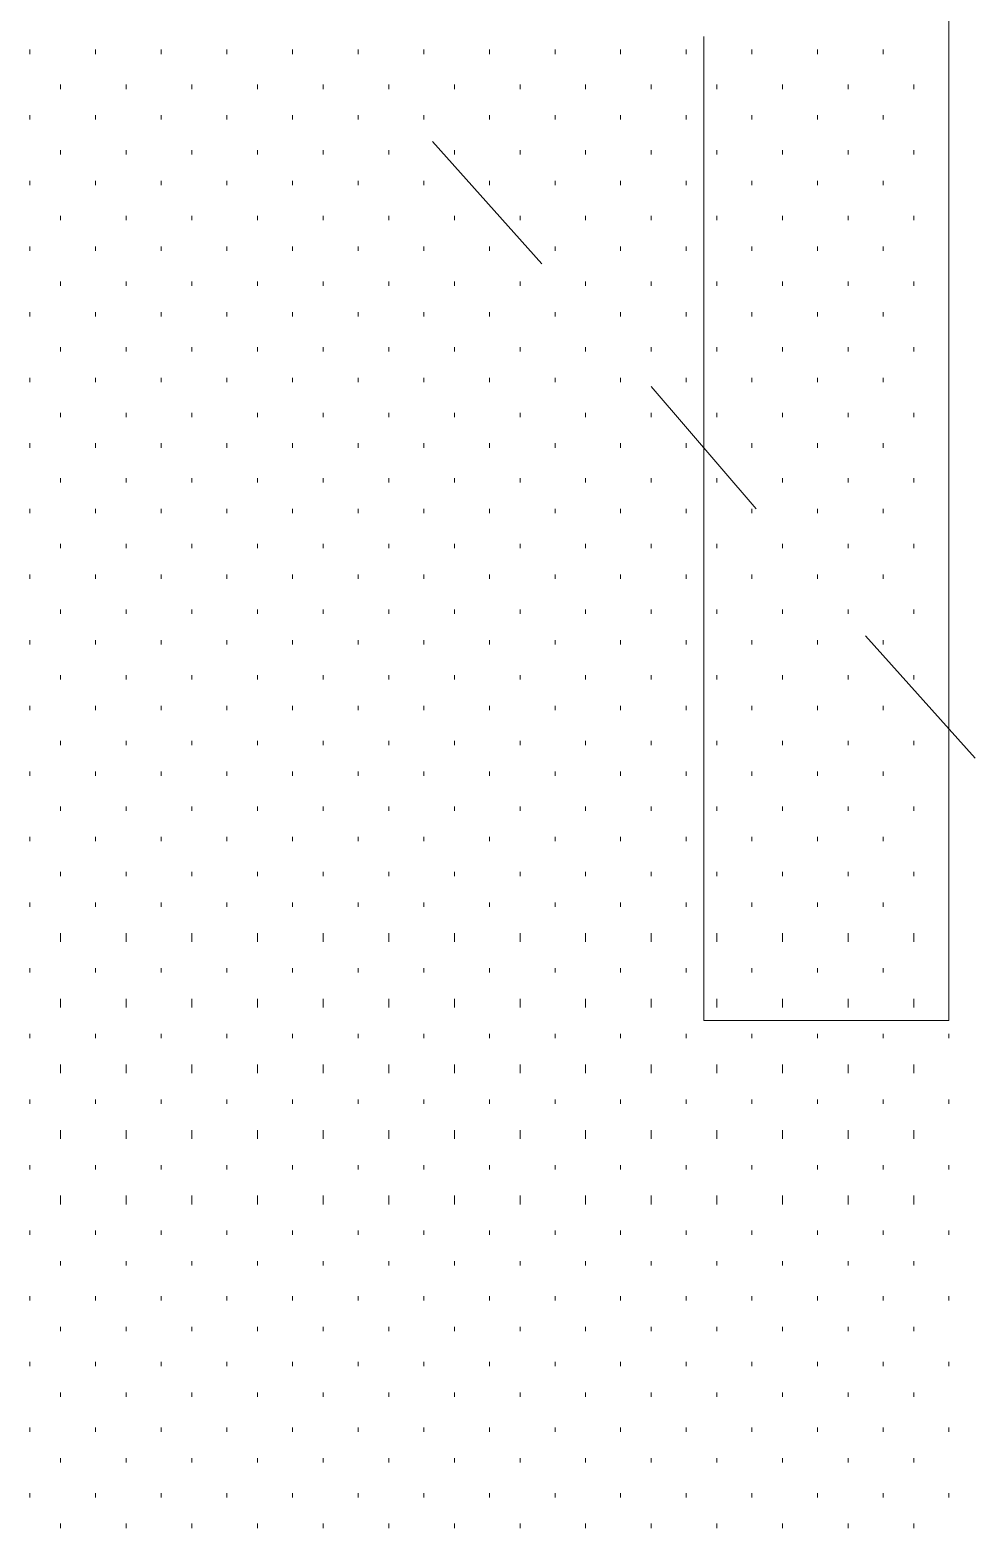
# Model space of a CAD drawing. Header units: inches. Extents: x -6061 to 13621, y -296 to 7483.
# Drawn here: x 12684.72 to 12702.02, y 154.35 to 181.78 of the extents above; entities that cross this region are included whole.
import ezdxf

# ---------------------------------------------------------------- set-up
doc = ezdxf.new("R2010")
doc.units = ezdxf.units.IN
doc.header["$MEASUREMENT"] = 0
doc.layers.get('0').update_dxf_attribs({"linetype": 'CONTINUOUS'})

msp = doc.modelspace()

# ---------------------------------------------------------------- linework, layer by layer
at = {"color": 7, "linetype": 'Continuous', "lineweight": 9, "true_color": 0x000007}
for p, q in [((12701.54262, 181.66343), (12701.54262, 232.04035)), ((12697.05755, 181.66343), (12697.05755, 163.64306)), ((12701.54262, 163.64306), (12701.54262, 181.66343)), ((12692.09194, 179.74125), (12694.0942, 177.49872)), ((12696.09646, 175.25619), (12698.01863, 173.01365)), ((12700.0209, 170.69103), (12702.02316, 168.44849)), ((12697.05755, 163.64306), (12701.54262, 163.64306))]:
    msp.add_line(p, q, dxfattribs=at)
at = {"color": 7, "linetype": 'Continuous', "lineweight": 9, "true_color": 0xffffff}
for p, q in [((12684.72361, 181.34306), (12684.72361, 181.42315)), ((12685.92497, 181.34306), (12685.92497, 181.42315)), ((12687.12633, 181.34306), (12687.12633, 181.42315)), ((12688.32768, 181.34306), (12688.32768, 181.42315)), ((12689.52904, 181.34306), (12689.52904, 181.42315)), ((12690.7304, 181.34306), (12690.7304, 181.42315)), ((12691.93176, 181.34306), (12691.93176, 181.42315)), ((12693.13311, 181.34306), (12693.13311, 181.42315)), ((12694.33447, 181.34306), (12694.33447, 181.42315)), ((12695.53583, 181.34306), (12695.53583, 181.42315)), ((12696.73719, 181.34306), (12696.73719, 181.42315)), ((12697.93854, 181.34306), (12697.93854, 181.42315)), ((12699.1399, 181.34306), (12699.1399, 181.42315)), ((12700.34126, 181.34306), (12700.34126, 181.42315)), ((12701.54262, 181.34306), (12701.54262, 181.42315)), ((12685.28424, 180.70234), (12685.28424, 180.78243)), ((12686.4856, 180.70234), (12686.4856, 180.78243)), ((12687.68696, 180.70234), (12687.68696, 180.78243)), ((12688.88832, 180.70234), (12688.88832, 180.78243)), ((12690.08967, 180.70234), (12690.08967, 180.78243)), ((12691.29103, 180.70234), (12691.29103, 180.78243)), ((12692.49239, 180.70234), (12692.49239, 180.78243)), ((12693.69375, 180.70234), (12693.69375, 180.78243)), ((12694.8951, 180.70234), (12694.8951, 180.78243)), ((12696.09646, 180.70234), (12696.09646, 180.78243)), ((12697.29782, 180.70234), (12697.29782, 180.78243)), ((12698.49918, 180.70234), (12698.49918, 180.78243)), ((12699.70053, 180.70234), (12699.70053, 180.78243)), ((12700.90189, 180.70234), (12700.90189, 180.78243)), ((12684.72361, 180.14171), (12684.72361, 180.2218)), ((12685.92497, 180.14171), (12685.92497, 180.2218)), ((12687.12633, 180.14171), (12687.12633, 180.2218)), ((12688.32768, 180.14171), (12688.32768, 180.2218)), ((12689.52904, 180.14171), (12689.52904, 180.2218)), ((12690.7304, 180.14171), (12690.7304, 180.2218)), ((12691.93176, 180.14171), (12691.93176, 180.2218)), ((12693.13311, 180.14171), (12693.13311, 180.2218)), ((12694.33447, 180.14171), (12694.33447, 180.2218)), ((12695.53583, 180.14171), (12695.53583, 180.2218)), ((12696.73719, 180.14171), (12696.73719, 180.2218)), ((12697.93854, 180.14171), (12697.93854, 180.2218)), ((12699.1399, 180.14171), (12699.1399, 180.2218)), ((12700.34126, 180.14171), (12700.34126, 180.2218)), ((12701.54262, 180.14171), (12701.54262, 180.2218)), ((12685.28424, 179.50098), (12685.28424, 179.58107)), ((12686.4856, 179.50098), (12686.4856, 179.58107)), ((12687.68696, 179.50098), (12687.68696, 179.58107)), ((12688.88832, 179.50098), (12688.88832, 179.58107)), ((12690.08967, 179.50098), (12690.08967, 179.58107)), ((12691.29103, 179.50098), (12691.29103, 179.58107)), ((12692.49239, 179.50098), (12692.49239, 179.58107)), ((12693.69375, 179.50098), (12693.69375, 179.58107)), ((12694.8951, 179.50098), (12694.8951, 179.58107)), ((12696.09646, 179.50098), (12696.09646, 179.58107)), ((12697.29782, 179.50098), (12697.29782, 179.58107)), ((12698.49918, 179.50098), (12698.49918, 179.58107)), ((12699.70053, 179.50098), (12699.70053, 179.58107)), ((12700.90189, 179.50098), (12700.90189, 179.58107)), ((12684.72361, 178.94035), (12684.72361, 179.02044)), ((12685.92497, 178.94035), (12685.92497, 179.02044)), ((12687.12633, 178.94035), (12687.12633, 179.02044)), ((12688.32768, 178.94035), (12688.32768, 179.02044)), ((12689.52904, 178.94035), (12689.52904, 179.02044)), ((12690.7304, 178.94035), (12690.7304, 179.02044)), ((12691.93176, 178.94035), (12691.93176, 179.02044)), ((12693.13311, 178.94035), (12693.13311, 179.02044)), ((12694.33447, 178.94035), (12694.33447, 179.02044)), ((12695.53583, 178.94035), (12695.53583, 179.02044)), ((12696.73719, 178.94035), (12696.73719, 179.02044)), ((12697.93854, 178.94035), (12697.93854, 179.02044)), ((12699.1399, 178.94035), (12699.1399, 179.02044)), ((12700.34126, 178.94035), (12700.34126, 179.02044)), ((12701.54262, 178.94035), (12701.54262, 179.02044)), ((12685.28424, 178.29962), (12685.28424, 178.37972)), ((12686.4856, 178.29962), (12686.4856, 178.37972)), ((12687.68696, 178.29962), (12687.68696, 178.37972)), ((12688.88832, 178.29962), (12688.88832, 178.37972)), ((12690.08967, 178.29962), (12690.08967, 178.37972)), ((12691.29103, 178.29962), (12691.29103, 178.37972)), ((12692.49239, 178.29962), (12692.49239, 178.37972)), ((12693.69375, 178.29962), (12693.69375, 178.37972)), ((12694.8951, 178.29962), (12694.8951, 178.37972)), ((12696.09646, 178.29962), (12696.09646, 178.37972)), ((12697.29782, 178.29962), (12697.29782, 178.37972)), ((12698.49918, 178.29962), (12698.49918, 178.37972)), ((12699.70053, 178.29962), (12699.70053, 178.37972)), ((12700.90189, 178.29962), (12700.90189, 178.37972)), ((12684.72361, 177.73899), (12684.72361, 177.81908)), ((12685.92497, 177.73899), (12685.92497, 177.81908)), ((12687.12633, 177.73899), (12687.12633, 177.81908)), ((12688.32768, 177.73899), (12688.32768, 177.81908)), ((12689.52904, 177.73899), (12689.52904, 177.81908)), ((12690.7304, 177.73899), (12690.7304, 177.81908)), ((12691.93176, 177.73899), (12691.93176, 177.81908)), ((12693.13311, 177.73899), (12693.13311, 177.81908)), ((12694.33447, 177.73899), (12694.33447, 177.81908)), ((12695.53583, 177.73899), (12695.53583, 177.81908)), ((12696.73719, 177.73899), (12696.73719, 177.81908)), ((12697.93854, 177.73899), (12697.93854, 177.81908)), ((12699.1399, 177.73899), (12699.1399, 177.81908)), ((12700.34126, 177.73899), (12700.34126, 177.81908)), ((12701.54262, 177.73899), (12701.54262, 177.81908)), ((12685.28424, 177.09827), (12685.28424, 177.17836)), ((12686.4856, 177.09827), (12686.4856, 177.17836)), ((12687.68696, 177.09827), (12687.68696, 177.17836)), ((12688.88832, 177.09827), (12688.88832, 177.17836)), ((12690.08967, 177.09827), (12690.08967, 177.17836)), ((12691.29103, 177.09827), (12691.29103, 177.17836)), ((12692.49239, 177.09827), (12692.49239, 177.17836)), ((12693.69375, 177.09827), (12693.69375, 177.17836)), ((12694.8951, 177.09827), (12694.8951, 177.17836)), ((12696.09646, 177.09827), (12696.09646, 177.17836)), ((12697.29782, 177.09827), (12697.29782, 177.17836)), ((12698.49918, 177.09827), (12698.49918, 177.17836)), ((12699.70053, 177.09827), (12699.70053, 177.17836)), ((12700.90189, 177.09827), (12700.90189, 177.17836)), ((12684.72361, 176.53763), (12684.72361, 176.61772)), ((12685.92497, 176.53763), (12685.92497, 176.61772)), ((12687.12633, 176.53763), (12687.12633, 176.61772)), ((12688.32768, 176.53763), (12688.32768, 176.61772)), ((12689.52904, 176.53763), (12689.52904, 176.61772)), ((12690.7304, 176.53763), (12690.7304, 176.61772)), ((12691.93176, 176.53763), (12691.93176, 176.61772)), ((12693.13311, 176.53763), (12693.13311, 176.61772)), ((12694.33447, 176.53763), (12694.33447, 176.61772)), ((12695.53583, 176.53763), (12695.53583, 176.61772)), ((12696.73719, 176.53763), (12696.73719, 176.61772)), ((12697.93854, 176.53763), (12697.93854, 176.61772)), ((12699.1399, 176.53763), (12699.1399, 176.61772)), ((12700.34126, 176.53763), (12700.34126, 176.61772)), ((12701.54262, 176.53763), (12701.54262, 176.61772)), ((12685.28424, 175.89691), (12685.28424, 175.977)), ((12686.4856, 175.89691), (12686.4856, 175.977)), ((12687.68696, 175.89691), (12687.68696, 175.977)), ((12688.88832, 175.89691), (12688.88832, 175.977)), ((12690.08967, 175.89691), (12690.08967, 175.977)), ((12691.29103, 175.89691), (12691.29103, 175.977)), ((12692.49239, 175.89691), (12692.49239, 175.977)), ((12693.69375, 175.89691), (12693.69375, 175.977)), ((12694.8951, 175.89691), (12694.8951, 175.977)), ((12696.09646, 175.89691), (12696.09646, 175.977)), ((12697.29782, 175.89691), (12697.29782, 175.977)), ((12698.49918, 175.89691), (12698.49918, 175.977)), ((12699.70053, 175.89691), (12699.70053, 175.977)), ((12700.90189, 175.89691), (12700.90189, 175.977)), ((12684.72361, 175.33628), (12684.72361, 175.41637)), ((12685.92497, 175.33628), (12685.92497, 175.41637)), ((12687.12633, 175.33628), (12687.12633, 175.41637)), ((12688.32768, 175.33628), (12688.32768, 175.41637)), ((12689.52904, 175.33628), (12689.52904, 175.41637)), ((12690.7304, 175.33628), (12690.7304, 175.41637)), ((12691.93176, 175.33628), (12691.93176, 175.41637)), ((12693.13311, 175.33628), (12693.13311, 175.41637)), ((12694.33447, 175.33628), (12694.33447, 175.41637)), ((12695.53583, 175.33628), (12695.53583, 175.41637)), ((12696.73719, 175.33628), (12696.73719, 175.41637)), ((12697.93854, 175.33628), (12697.93854, 175.41637)), ((12699.1399, 175.33628), (12699.1399, 175.41637)), ((12700.34126, 175.33628), (12700.34126, 175.41637)), ((12701.54262, 175.33628), (12701.54262, 175.41637)), ((12685.28424, 174.69555), (12685.28424, 174.77564)), ((12686.4856, 174.69555), (12686.4856, 174.77564)), ((12687.68696, 174.69555), (12687.68696, 174.77564)), ((12688.88832, 174.69555), (12688.88832, 174.77564)), ((12690.08967, 174.69555), (12690.08967, 174.77564)), ((12691.29103, 174.69555), (12691.29103, 174.77564)), ((12692.49239, 174.69555), (12692.49239, 174.77564)), ((12693.69375, 174.69555), (12693.69375, 174.77564)), ((12694.8951, 174.69555), (12694.8951, 174.77564)), ((12696.09646, 174.69555), (12696.09646, 174.77564)), ((12697.29782, 174.69555), (12697.29782, 174.77564)), ((12698.49918, 174.69555), (12698.49918, 174.77564)), ((12699.70053, 174.69555), (12699.70053, 174.77564)), ((12700.90189, 174.69555), (12700.90189, 174.77564)), ((12684.72361, 174.13492), (12684.72361, 174.21501)), ((12685.92497, 174.13492), (12685.92497, 174.21501)), ((12687.12633, 174.13492), (12687.12633, 174.21501)), ((12688.32768, 174.13492), (12688.32768, 174.21501)), ((12689.52904, 174.13492), (12689.52904, 174.21501)), ((12690.7304, 174.13492), (12690.7304, 174.21501)), ((12691.93176, 174.13492), (12691.93176, 174.21501)), ((12693.13311, 174.13492), (12693.13311, 174.21501)), ((12694.33447, 174.13492), (12694.33447, 174.21501)), ((12695.53583, 174.13492), (12695.53583, 174.21501)), ((12696.73719, 174.13492), (12696.73719, 174.21501)), ((12697.93854, 174.13492), (12697.93854, 174.21501)), ((12699.1399, 174.13492), (12699.1399, 174.21501)), ((12700.34126, 174.13492), (12700.34126, 174.21501)), ((12701.54262, 174.13492), (12701.54262, 174.21501)), ((12685.28424, 173.4942), (12685.28424, 173.57429)), ((12686.4856, 173.4942), (12686.4856, 173.57429)), ((12687.68696, 173.4942), (12687.68696, 173.57429)), ((12688.88832, 173.4942), (12688.88832, 173.57429)), ((12690.08967, 173.4942), (12690.08967, 173.57429)), ((12691.29103, 173.4942), (12691.29103, 173.57429)), ((12692.49239, 173.4942), (12692.49239, 173.57429)), ((12693.69375, 173.4942), (12693.69375, 173.57429)), ((12694.8951, 173.4942), (12694.8951, 173.57429)), ((12696.09646, 173.4942), (12696.09646, 173.57429)), ((12697.29782, 173.4942), (12697.29782, 173.57429)), ((12698.49918, 173.4942), (12698.49918, 173.57429)), ((12699.70053, 173.4942), (12699.70053, 173.57429)), ((12700.90189, 173.4942), (12700.90189, 173.57429)), ((12684.72361, 172.93356), (12684.72361, 173.01365)), ((12685.92497, 172.93356), (12685.92497, 173.01365)), ((12687.12633, 172.93356), (12687.12633, 173.01365)), ((12688.32768, 172.93356), (12688.32768, 173.01365)), ((12689.52904, 172.93356), (12689.52904, 173.01365)), ((12690.7304, 172.93356), (12690.7304, 173.01365)), ((12691.93176, 172.93356), (12691.93176, 173.01365)), ((12693.13311, 172.93356), (12693.13311, 173.01365)), ((12694.33447, 172.93356), (12694.33447, 173.01365)), ((12695.53583, 172.93356), (12695.53583, 173.01365)), ((12696.73719, 172.93356), (12696.73719, 173.01365)), ((12697.93854, 172.93356), (12697.93854, 173.01365)), ((12699.1399, 172.93356), (12699.1399, 173.01365)), ((12700.34126, 172.93356), (12700.34126, 173.01365)), ((12701.54262, 172.93356), (12701.54262, 173.01365)), ((12685.28424, 172.29284), (12685.28424, 172.37293)), ((12686.4856, 172.29284), (12686.4856, 172.37293)), ((12687.68696, 172.29284), (12687.68696, 172.37293)), ((12688.88832, 172.29284), (12688.88832, 172.37293)), ((12690.08967, 172.29284), (12690.08967, 172.37293)), ((12691.29103, 172.29284), (12691.29103, 172.37293)), ((12692.49239, 172.29284), (12692.49239, 172.37293)), ((12693.69375, 172.29284), (12693.69375, 172.37293)), ((12694.8951, 172.29284), (12694.8951, 172.37293)), ((12696.09646, 172.29284), (12696.09646, 172.37293)), ((12697.29782, 172.29284), (12697.29782, 172.37293)), ((12698.49918, 172.29284), (12698.49918, 172.37293)), ((12699.70053, 172.29284), (12699.70053, 172.37293)), ((12700.90189, 172.29284), (12700.90189, 172.37293)), ((12684.72361, 171.7322), (12684.72361, 171.81229)), ((12685.92497, 171.7322), (12685.92497, 171.81229)), ((12687.12633, 171.7322), (12687.12633, 171.81229)), ((12688.32768, 171.7322), (12688.32768, 171.81229)), ((12689.52904, 171.7322), (12689.52904, 171.81229)), ((12690.7304, 171.7322), (12690.7304, 171.81229)), ((12691.93176, 171.7322), (12691.93176, 171.81229)), ((12693.13311, 171.7322), (12693.13311, 171.81229)), ((12694.33447, 171.7322), (12694.33447, 171.81229)), ((12695.53583, 171.7322), (12695.53583, 171.81229)), ((12696.73719, 171.7322), (12696.73719, 171.81229)), ((12697.93854, 171.7322), (12697.93854, 171.81229)), ((12699.1399, 171.7322), (12699.1399, 171.81229)), ((12700.34126, 171.7322), (12700.34126, 171.81229)), ((12701.54262, 171.7322), (12701.54262, 171.81229)), ((12685.28424, 171.09148), (12685.28424, 171.17157)), ((12686.4856, 171.09148), (12686.4856, 171.17157)), ((12687.68696, 171.09148), (12687.68696, 171.17157)), ((12688.88832, 171.09148), (12688.88832, 171.17157)), ((12690.08967, 171.09148), (12690.08967, 171.17157)), ((12691.29103, 171.09148), (12691.29103, 171.17157)), ((12692.49239, 171.09148), (12692.49239, 171.17157)), ((12693.69375, 171.09148), (12693.69375, 171.17157)), ((12694.8951, 171.09148), (12694.8951, 171.17157)), ((12696.09646, 171.09148), (12696.09646, 171.17157)), ((12697.29782, 171.09148), (12697.29782, 171.17157)), ((12698.49918, 171.09148), (12698.49918, 171.17157)), ((12699.70053, 171.09148), (12699.70053, 171.17157)), ((12700.90189, 171.09148), (12700.90189, 171.17157)), ((12684.72361, 170.53085), (12684.72361, 170.61094)), ((12685.92497, 170.53085), (12685.92497, 170.61094)), ((12687.12633, 170.53085), (12687.12633, 170.61094)), ((12688.32768, 170.53085), (12688.32768, 170.61094)), ((12689.52904, 170.53085), (12689.52904, 170.61094)), ((12690.7304, 170.53085), (12690.7304, 170.61094)), ((12691.93176, 170.53085), (12691.93176, 170.61094)), ((12693.13311, 170.53085), (12693.13311, 170.61094)), ((12694.33447, 170.53085), (12694.33447, 170.61094)), ((12695.53583, 170.53085), (12695.53583, 170.61094)), ((12696.73719, 170.53085), (12696.73719, 170.61094)), ((12697.93854, 170.53085), (12697.93854, 170.61094)), ((12699.1399, 170.53085), (12699.1399, 170.61094)), ((12700.34126, 170.53085), (12700.34126, 170.61094)), ((12701.54262, 170.53085), (12701.54262, 170.61094)), ((12685.28424, 169.89012), (12685.28424, 169.97021)), ((12686.4856, 169.89012), (12686.4856, 169.97021)), ((12687.68696, 169.89012), (12687.68696, 169.97021)), ((12688.88832, 169.89012), (12688.88832, 169.97021)), ((12690.08967, 169.89012), (12690.08967, 169.97021)), ((12691.29103, 169.89012), (12691.29103, 169.97021)), ((12692.49239, 169.89012), (12692.49239, 169.97021)), ((12693.69375, 169.89012), (12693.69375, 169.97021)), ((12694.8951, 169.89012), (12694.8951, 169.97021)), ((12696.09646, 169.89012), (12696.09646, 169.97021)), ((12697.29782, 169.89012), (12697.29782, 169.97021)), ((12698.49918, 169.89012), (12698.49918, 169.97021)), ((12699.70053, 169.89012), (12699.70053, 169.97021)), ((12700.90189, 169.89012), (12700.90189, 169.97021)), ((12684.72361, 169.32949), (12684.72361, 169.40958)), ((12685.92497, 169.32949), (12685.92497, 169.40958)), ((12687.12633, 169.32949), (12687.12633, 169.40958)), ((12688.32768, 169.32949), (12688.32768, 169.40958)), ((12689.52904, 169.32949), (12689.52904, 169.40958)), ((12690.7304, 169.32949), (12690.7304, 169.40958)), ((12691.93176, 169.32949), (12691.93176, 169.40958)), ((12693.13311, 169.32949), (12693.13311, 169.40958)), ((12694.33447, 169.32949), (12694.33447, 169.40958)), ((12695.53583, 169.32949), (12695.53583, 169.40958)), ((12696.73719, 169.32949), (12696.73719, 169.40958)), ((12697.93854, 169.32949), (12697.93854, 169.40958)), ((12699.1399, 169.32949), (12699.1399, 169.40958)), ((12700.34126, 169.32949), (12700.34126, 169.40958)), ((12701.54262, 169.32949), (12701.54262, 169.40958)), ((12685.28424, 168.68877), (12685.28424, 168.76886)), ((12686.4856, 168.68877), (12686.4856, 168.76886)), ((12687.68696, 168.68877), (12687.68696, 168.76886)), ((12688.88832, 168.68877), (12688.88832, 168.76886)), ((12690.08967, 168.68877), (12690.08967, 168.76886)), ((12691.29103, 168.68877), (12691.29103, 168.76886)), ((12692.49239, 168.68877), (12692.49239, 168.76886)), ((12693.69375, 168.68877), (12693.69375, 168.76886)), ((12694.8951, 168.68877), (12694.8951, 168.76886)), ((12696.09646, 168.68877), (12696.09646, 168.76886)), ((12697.29782, 168.68877), (12697.29782, 168.76886)), ((12698.49918, 168.68877), (12698.49918, 168.76886)), ((12699.70053, 168.68877), (12699.70053, 168.76886)), ((12700.90189, 168.68877), (12700.90189, 168.76886)), ((12684.72361, 168.12813), (12684.72361, 168.20822)), ((12685.92497, 168.12813), (12685.92497, 168.20822)), ((12687.12633, 168.12813), (12687.12633, 168.20822)), ((12688.32768, 168.12813), (12688.32768, 168.20822)), ((12689.52904, 168.12813), (12689.52904, 168.20822)), ((12690.7304, 168.12813), (12690.7304, 168.20822)), ((12691.93176, 168.12813), (12691.93176, 168.20822)), ((12693.13311, 168.12813), (12693.13311, 168.20822)), ((12694.33447, 168.12813), (12694.33447, 168.20822)), ((12695.53583, 168.12813), (12695.53583, 168.20822)), ((12696.73719, 168.12813), (12696.73719, 168.20822)), ((12697.93854, 168.12813), (12697.93854, 168.20822)), ((12699.1399, 168.12813), (12699.1399, 168.20822)), ((12700.34126, 168.12813), (12700.34126, 168.20822)), ((12701.54262, 168.12813), (12701.54262, 168.20822)), ((12685.28424, 167.48741), (12685.28424, 167.5675)), ((12686.4856, 167.48741), (12686.4856, 167.5675)), ((12687.68696, 167.48741), (12687.68696, 167.5675)), ((12688.88832, 167.48741), (12688.88832, 167.5675)), ((12690.08967, 167.48741), (12690.08967, 167.5675)), ((12691.29103, 167.48741), (12691.29103, 167.5675)), ((12692.49239, 167.48741), (12692.49239, 167.5675)), ((12693.69375, 167.48741), (12693.69375, 167.5675)), ((12694.8951, 167.48741), (12694.8951, 167.5675)), ((12696.09646, 167.48741), (12696.09646, 167.5675)), ((12697.29782, 167.48741), (12697.29782, 167.5675)), ((12698.49918, 167.48741), (12698.49918, 167.5675)), ((12699.70053, 167.48741), (12699.70053, 167.5675)), ((12700.90189, 167.48741), (12700.90189, 167.5675)), ((12684.72361, 166.92677), (12684.72361, 167.00686)), ((12685.92497, 166.92677), (12685.92497, 167.00686)), ((12687.12633, 166.92677), (12687.12633, 167.00686)), ((12688.32768, 166.92677), (12688.32768, 167.00686)), ((12689.52904, 166.92677), (12689.52904, 167.00686)), ((12690.7304, 166.92677), (12690.7304, 167.00686)), ((12691.93176, 166.92677), (12691.93176, 167.00686)), ((12693.13311, 166.92677), (12693.13311, 167.00686)), ((12694.33447, 166.92677), (12694.33447, 167.00686)), ((12695.53583, 166.92677), (12695.53583, 167.00686)), ((12696.73719, 166.92677), (12696.73719, 167.00686)), ((12697.93854, 166.92677), (12697.93854, 167.00686)), ((12699.1399, 166.92677), (12699.1399, 167.00686)), ((12700.34126, 166.92677), (12700.34126, 167.00686)), ((12701.54262, 166.92677), (12701.54262, 167.00686)), ((12685.28424, 166.28605), (12685.28424, 166.36614)), ((12686.4856, 166.28605), (12686.4856, 166.36614)), ((12687.68696, 166.28605), (12687.68696, 166.36614)), ((12688.88832, 166.28605), (12688.88832, 166.36614)), ((12690.08967, 166.28605), (12690.08967, 166.36614)), ((12691.29103, 166.28605), (12691.29103, 166.36614)), ((12692.49239, 166.28605), (12692.49239, 166.36614)), ((12693.69375, 166.28605), (12693.69375, 166.36614)), ((12694.8951, 166.28605), (12694.8951, 166.36614)), ((12696.09646, 166.28605), (12696.09646, 166.36614)), ((12697.29782, 166.28605), (12697.29782, 166.36614)), ((12698.49918, 166.28605), (12698.49918, 166.36614)), ((12699.70053, 166.28605), (12699.70053, 166.36614)), ((12700.90189, 166.28605), (12700.90189, 166.36614)), ((12684.72361, 165.72542), (12684.72361, 165.80551)), ((12685.92497, 165.72542), (12685.92497, 165.80551)), ((12687.12633, 165.72542), (12687.12633, 165.80551)), ((12688.32768, 165.72542), (12688.32768, 165.80551)), ((12689.52904, 165.72542), (12689.52904, 165.80551)), ((12690.7304, 165.72542), (12690.7304, 165.80551)), ((12691.93176, 165.72542), (12691.93176, 165.80551)), ((12693.13311, 165.72542), (12693.13311, 165.80551)), ((12694.33447, 165.72542), (12694.33447, 165.80551)), ((12695.53583, 165.72542), (12695.53583, 165.80551)), ((12696.73719, 165.72542), (12696.73719, 165.80551)), ((12697.93854, 165.72542), (12697.93854, 165.80551)), ((12699.1399, 165.72542), (12699.1399, 165.80551)), ((12700.34126, 165.72542), (12700.34126, 165.80551)), ((12701.54262, 165.72542), (12701.54262, 165.80551)), ((12685.28424, 165.08469), (12685.28424, 165.24487)), ((12686.4856, 165.08469), (12686.4856, 165.24487)), ((12687.68696, 165.08469), (12687.68696, 165.24487)), ((12688.88832, 165.08469), (12688.88832, 165.24487)), ((12690.08967, 165.08469), (12690.08967, 165.24487)), ((12691.29103, 165.08469), (12691.29103, 165.24487)), ((12692.49239, 165.08469), (12692.49239, 165.24487)), ((12693.69375, 165.08469), (12693.69375, 165.24487)), ((12694.8951, 165.08469), (12694.8951, 165.24487)), ((12696.09646, 165.08469), (12696.09646, 165.24487)), ((12697.29782, 165.08469), (12697.29782, 165.24487)), ((12698.49918, 165.08469), (12698.49918, 165.24487)), ((12699.70053, 165.08469), (12699.70053, 165.24487)), ((12700.90189, 165.08469), (12700.90189, 165.24487)), ((12684.72361, 164.52406), (12684.72361, 164.60415)), ((12685.92497, 164.52406), (12685.92497, 164.60415)), ((12687.12633, 164.52406), (12687.12633, 164.60415)), ((12688.32768, 164.52406), (12688.32768, 164.60415)), ((12689.52904, 164.52406), (12689.52904, 164.60415)), ((12690.7304, 164.52406), (12690.7304, 164.60415)), ((12691.93176, 164.52406), (12691.93176, 164.60415)), ((12693.13311, 164.52406), (12693.13311, 164.60415)), ((12694.33447, 164.52406), (12694.33447, 164.60415)), ((12695.53583, 164.52406), (12695.53583, 164.60415)), ((12696.73719, 164.52406), (12696.73719, 164.60415)), ((12697.93854, 164.52406), (12697.93854, 164.60415)), ((12699.1399, 164.52406), (12699.1399, 164.60415)), ((12700.34126, 164.52406), (12700.34126, 164.60415)), ((12701.54262, 164.52406), (12701.54262, 164.60415)), ((12685.28424, 163.88334), (12685.28424, 164.04352)), ((12686.4856, 163.88334), (12686.4856, 164.04352)), ((12687.68696, 163.88334), (12687.68696, 164.04352)), ((12688.88832, 163.88334), (12688.88832, 164.04352)), ((12690.08967, 163.88334), (12690.08967, 164.04352)), ((12691.29103, 163.88334), (12691.29103, 164.04352)), ((12692.49239, 163.88334), (12692.49239, 164.04352)), ((12693.69375, 163.88334), (12693.69375, 164.04352)), ((12694.8951, 163.88334), (12694.8951, 164.04352)), ((12696.09646, 163.88334), (12696.09646, 164.04352)), ((12697.29782, 163.88334), (12697.29782, 164.04352)), ((12698.49918, 163.88334), (12698.49918, 164.04352)), ((12699.70053, 163.88334), (12699.70053, 164.04352)), ((12700.90189, 163.88334), (12700.90189, 164.04352)), ((12684.72361, 163.3227), (12684.72361, 163.40279)), ((12685.92497, 163.3227), (12685.92497, 163.40279)), ((12687.12633, 163.3227), (12687.12633, 163.40279)), ((12688.32768, 163.3227), (12688.32768, 163.40279)), ((12689.52904, 163.3227), (12689.52904, 163.40279)), ((12690.7304, 163.3227), (12690.7304, 163.40279)), ((12691.93176, 163.3227), (12691.93176, 163.40279)), ((12693.13311, 163.3227), (12693.13311, 163.40279)), ((12694.33447, 163.3227), (12694.33447, 163.40279)), ((12695.53583, 163.3227), (12695.53583, 163.40279)), ((12696.73719, 163.3227), (12696.73719, 163.40279)), ((12697.93854, 163.3227), (12697.93854, 163.40279)), ((12699.1399, 163.3227), (12699.1399, 163.40279)), ((12700.34126, 163.3227), (12700.34126, 163.40279)), ((12701.54262, 163.3227), (12701.54262, 163.40279)), ((12685.28424, 162.68198), (12685.28424, 162.84216)), ((12686.4856, 162.68198), (12686.4856, 162.84216)), ((12687.68696, 162.68198), (12687.68696, 162.84216)), ((12688.88832, 162.68198), (12688.88832, 162.84216)), ((12690.08967, 162.68198), (12690.08967, 162.84216)), ((12691.29103, 162.68198), (12691.29103, 162.84216)), ((12692.49239, 162.68198), (12692.49239, 162.84216)), ((12693.69375, 162.68198), (12693.69375, 162.84216)), ((12694.8951, 162.68198), (12694.8951, 162.84216)), ((12696.09646, 162.68198), (12696.09646, 162.84216)), ((12697.29782, 162.68198), (12697.29782, 162.84216)), ((12698.49918, 162.68198), (12698.49918, 162.84216)), ((12699.70053, 162.68198), (12699.70053, 162.84216)), ((12700.90189, 162.68198), (12700.90189, 162.84216)), ((12684.72361, 162.12134), (12684.72361, 162.20143)), ((12685.92497, 162.12134), (12685.92497, 162.20143)), ((12687.12633, 162.12134), (12687.12633, 162.20143)), ((12688.32768, 162.12134), (12688.32768, 162.20143)), ((12689.52904, 162.12134), (12689.52904, 162.20143)), ((12690.7304, 162.12134), (12690.7304, 162.20143)), ((12691.93176, 162.12134), (12691.93176, 162.20143)), ((12693.13311, 162.12134), (12693.13311, 162.20143)), ((12694.33447, 162.12134), (12694.33447, 162.20143)), ((12695.53583, 162.12134), (12695.53583, 162.20143)), ((12696.73719, 162.12134), (12696.73719, 162.20143)), ((12697.93854, 162.12134), (12697.93854, 162.20143)), ((12699.1399, 162.12134), (12699.1399, 162.20143)), ((12700.34126, 162.12134), (12700.34126, 162.20143)), ((12701.54262, 162.12134), (12701.54262, 162.20143)), ((12685.28424, 161.48062), (12685.28424, 161.6408)), ((12686.4856, 161.48062), (12686.4856, 161.6408)), ((12687.68696, 161.48062), (12687.68696, 161.6408)), ((12688.88832, 161.48062), (12688.88832, 161.6408)), ((12690.08967, 161.48062), (12690.08967, 161.6408)), ((12691.29103, 161.48062), (12691.29103, 161.6408)), ((12692.49239, 161.48062), (12692.49239, 161.6408)), ((12693.69375, 161.48062), (12693.69375, 161.6408)), ((12694.8951, 161.48062), (12694.8951, 161.6408)), ((12696.09646, 161.48062), (12696.09646, 161.6408)), ((12697.29782, 161.48062), (12697.29782, 161.6408)), ((12698.49918, 161.48062), (12698.49918, 161.6408)), ((12699.70053, 161.48062), (12699.70053, 161.6408)), ((12700.90189, 161.48062), (12700.90189, 161.6408)), ((12684.72361, 160.91999), (12684.72361, 161.00008)), ((12685.92497, 160.91999), (12685.92497, 161.00008)), ((12687.12633, 160.91999), (12687.12633, 161.00008)), ((12688.32768, 160.91999), (12688.32768, 161.00008)), ((12689.52904, 160.91999), (12689.52904, 161.00008)), ((12690.7304, 160.91999), (12690.7304, 161.00008)), ((12691.93176, 160.91999), (12691.93176, 161.00008)), ((12693.13311, 160.91999), (12693.13311, 161.00008)), ((12694.33447, 160.91999), (12694.33447, 161.00008)), ((12695.53583, 160.91999), (12695.53583, 161.00008)), ((12696.73719, 160.91999), (12696.73719, 161.00008)), ((12697.93854, 160.91999), (12697.93854, 161.00008)), ((12699.1399, 160.91999), (12699.1399, 161.00008)), ((12700.34126, 160.91999), (12700.34126, 161.00008)), ((12701.54262, 160.91999), (12701.54262, 161.00008)), ((12685.28424, 160.27926), (12685.28424, 160.43944)), ((12686.4856, 160.27926), (12686.4856, 160.43944)), ((12687.68696, 160.27926), (12687.68696, 160.43944)), ((12688.88832, 160.27926), (12688.88832, 160.43944)), ((12690.08967, 160.27926), (12690.08967, 160.43944)), ((12691.29103, 160.27926), (12691.29103, 160.43944)), ((12692.49239, 160.27926), (12692.49239, 160.43944)), ((12693.69375, 160.27926), (12693.69375, 160.43944)), ((12694.8951, 160.27926), (12694.8951, 160.43944)), ((12696.09646, 160.27926), (12696.09646, 160.43944)), ((12697.29782, 160.27926), (12697.29782, 160.43944)), ((12698.49918, 160.27926), (12698.49918, 160.43944)), ((12699.70053, 160.27926), (12699.70053, 160.43944)), ((12700.90189, 160.27926), (12700.90189, 160.43944)), ((12684.72361, 159.71863), (12684.72361, 159.79872)), ((12685.92497, 159.71863), (12685.92497, 159.79872)), ((12687.12633, 159.71863), (12687.12633, 159.79872)), ((12688.32768, 159.71863), (12688.32768, 159.79872)), ((12689.52904, 159.71863), (12689.52904, 159.79872)), ((12690.7304, 159.71863), (12690.7304, 159.79872)), ((12691.93176, 159.71863), (12691.93176, 159.79872)), ((12693.13311, 159.71863), (12693.13311, 159.79872)), ((12694.33447, 159.71863), (12694.33447, 159.79872)), ((12695.53583, 159.71863), (12695.53583, 159.79872)), ((12696.73719, 159.71863), (12696.73719, 159.79872)), ((12697.93854, 159.71863), (12697.93854, 159.79872)), ((12699.1399, 159.71863), (12699.1399, 159.79872)), ((12700.34126, 159.71863), (12700.34126, 159.79872)), ((12701.54262, 159.71863), (12701.54262, 159.79872)), ((12685.28424, 159.158), (12685.28424, 159.23809)), ((12686.4856, 159.158), (12686.4856, 159.23809)), ((12687.68696, 159.158), (12687.68696, 159.23809)), ((12688.88832, 159.158), (12688.88832, 159.23809)), ((12690.08967, 159.158), (12690.08967, 159.23809)), ((12691.29103, 159.158), (12691.29103, 159.23809)), ((12692.49239, 159.158), (12692.49239, 159.23809)), ((12693.69375, 159.158), (12693.69375, 159.23809)), ((12694.8951, 159.158), (12694.8951, 159.23809)), ((12696.09646, 159.158), (12696.09646, 159.23809)), ((12697.29782, 159.158), (12697.29782, 159.23809)), ((12698.49918, 159.158), (12698.49918, 159.23809)), ((12699.70053, 159.158), (12699.70053, 159.23809)), ((12700.90189, 159.158), (12700.90189, 159.23809)), ((12684.72361, 158.51727), (12684.72361, 158.59736)), ((12685.92497, 158.51727), (12685.92497, 158.59736)), ((12687.12633, 158.51727), (12687.12633, 158.59736)), ((12688.32768, 158.51727), (12688.32768, 158.59736)), ((12689.52904, 158.51727), (12689.52904, 158.59736)), ((12690.7304, 158.51727), (12690.7304, 158.59736)), ((12691.93176, 158.51727), (12691.93176, 158.59736)), ((12693.13311, 158.51727), (12693.13311, 158.59736)), ((12694.33447, 158.51727), (12694.33447, 158.59736)), ((12695.53583, 158.51727), (12695.53583, 158.59736)), ((12696.73719, 158.51727), (12696.73719, 158.59736)), ((12697.93854, 158.51727), (12697.93854, 158.59736)), ((12699.1399, 158.51727), (12699.1399, 158.59736)), ((12700.34126, 158.51727), (12700.34126, 158.59736)), ((12701.54262, 158.51727), (12701.54262, 158.59736)), ((12685.28424, 157.95664), (12685.28424, 158.03673)), ((12686.4856, 157.95664), (12686.4856, 158.03673)), ((12687.68696, 157.95664), (12687.68696, 158.03673)), ((12688.88832, 157.95664), (12688.88832, 158.03673)), ((12690.08967, 157.95664), (12690.08967, 158.03673)), ((12691.29103, 157.95664), (12691.29103, 158.03673)), ((12692.49239, 157.95664), (12692.49239, 158.03673)), ((12693.69375, 157.95664), (12693.69375, 158.03673)), ((12694.8951, 157.95664), (12694.8951, 158.03673)), ((12696.09646, 157.95664), (12696.09646, 158.03673)), ((12697.29782, 157.95664), (12697.29782, 158.03673)), ((12698.49918, 157.95664), (12698.49918, 158.03673)), ((12699.70053, 157.95664), (12699.70053, 158.03673)), ((12700.90189, 157.95664), (12700.90189, 158.03673)), ((12684.72361, 157.31591), (12684.72361, 157.39601)), ((12685.92497, 157.31591), (12685.92497, 157.39601)), ((12687.12633, 157.31591), (12687.12633, 157.39601)), ((12688.32768, 157.31591), (12688.32768, 157.39601)), ((12689.52904, 157.31591), (12689.52904, 157.39601)), ((12690.7304, 157.31591), (12690.7304, 157.39601)), ((12691.93176, 157.31591), (12691.93176, 157.39601)), ((12693.13311, 157.31591), (12693.13311, 157.39601)), ((12694.33447, 157.31591), (12694.33447, 157.39601)), ((12695.53583, 157.31591), (12695.53583, 157.39601)), ((12696.73719, 157.31591), (12696.73719, 157.39601)), ((12697.93854, 157.31591), (12697.93854, 157.39601)), ((12699.1399, 157.31591), (12699.1399, 157.39601)), ((12700.34126, 157.31591), (12700.34126, 157.39601)), ((12701.54262, 157.31591), (12701.54262, 157.39601)), ((12685.28424, 156.75528), (12685.28424, 156.83537)), ((12686.4856, 156.75528), (12686.4856, 156.83537)), ((12687.68696, 156.75528), (12687.68696, 156.83537)), ((12688.88832, 156.75528), (12688.88832, 156.83537)), ((12690.08967, 156.75528), (12690.08967, 156.83537)), ((12691.29103, 156.75528), (12691.29103, 156.83537)), ((12692.49239, 156.75528), (12692.49239, 156.83537)), ((12693.69375, 156.75528), (12693.69375, 156.83537)), ((12694.8951, 156.75528), (12694.8951, 156.83537)), ((12696.09646, 156.75528), (12696.09646, 156.83537)), ((12697.29782, 156.75528), (12697.29782, 156.83537)), ((12698.49918, 156.75528), (12698.49918, 156.83537)), ((12699.70053, 156.75528), (12699.70053, 156.83537)), ((12700.90189, 156.75528), (12700.90189, 156.83537)), ((12684.72361, 156.11456), (12684.72361, 156.19465)), ((12685.92497, 156.11456), (12685.92497, 156.19465)), ((12687.12633, 156.11456), (12687.12633, 156.19465)), ((12688.32768, 156.11456), (12688.32768, 156.19465)), ((12689.52904, 156.11456), (12689.52904, 156.19465)), ((12690.7304, 156.11456), (12690.7304, 156.19465)), ((12691.93176, 156.11456), (12691.93176, 156.19465)), ((12693.13311, 156.11456), (12693.13311, 156.19465)), ((12694.33447, 156.11456), (12694.33447, 156.19465)), ((12695.53583, 156.11456), (12695.53583, 156.19465)), ((12696.73719, 156.11456), (12696.73719, 156.19465)), ((12697.93854, 156.11456), (12697.93854, 156.19465)), ((12699.1399, 156.11456), (12699.1399, 156.19465)), ((12700.34126, 156.11456), (12700.34126, 156.19465)), ((12701.54262, 156.11456), (12701.54262, 156.19465)), ((12685.28424, 155.55392), (12685.28424, 155.63401)), ((12686.4856, 155.55392), (12686.4856, 155.63401)), ((12687.68696, 155.55392), (12687.68696, 155.63401)), ((12688.88832, 155.55392), (12688.88832, 155.63401)), ((12690.08967, 155.55392), (12690.08967, 155.63401)), ((12691.29103, 155.55392), (12691.29103, 155.63401)), ((12692.49239, 155.55392), (12692.49239, 155.63401)), ((12693.69375, 155.55392), (12693.69375, 155.63401)), ((12694.8951, 155.55392), (12694.8951, 155.63401)), ((12696.09646, 155.55392), (12696.09646, 155.63401)), ((12697.29782, 155.55392), (12697.29782, 155.63401)), ((12698.49918, 155.55392), (12698.49918, 155.63401)), ((12699.70053, 155.55392), (12699.70053, 155.63401)), ((12700.90189, 155.55392), (12700.90189, 155.63401)), ((12684.72361, 154.9132), (12684.72361, 154.99329)), ((12685.92497, 154.9132), (12685.92497, 154.99329)), ((12687.12633, 154.9132), (12687.12633, 154.99329)), ((12688.32768, 154.9132), (12688.32768, 154.99329)), ((12689.52904, 154.9132), (12689.52904, 154.99329)), ((12690.7304, 154.9132), (12690.7304, 154.99329)), ((12691.93176, 154.9132), (12691.93176, 154.99329)), ((12693.13311, 154.9132), (12693.13311, 154.99329)), ((12694.33447, 154.9132), (12694.33447, 154.99329)), ((12695.53583, 154.9132), (12695.53583, 154.99329)), ((12696.73719, 154.9132), (12696.73719, 154.99329)), ((12697.93854, 154.9132), (12697.93854, 154.99329)), ((12699.1399, 154.9132), (12699.1399, 154.99329)), ((12700.34126, 154.9132), (12700.34126, 154.99329)), ((12701.54262, 154.9132), (12701.54262, 154.99329)), ((12685.28424, 154.35257), (12685.28424, 154.43266)), ((12686.4856, 154.35257), (12686.4856, 154.43266)), ((12687.68696, 154.35257), (12687.68696, 154.43266)), ((12688.88832, 154.35257), (12688.88832, 154.43266)), ((12690.08967, 154.35257), (12690.08967, 154.43266)), ((12691.29103, 154.35257), (12691.29103, 154.43266)), ((12692.49239, 154.35257), (12692.49239, 154.43266)), ((12693.69375, 154.35257), (12693.69375, 154.43266)), ((12694.8951, 154.35257), (12694.8951, 154.43266)), ((12696.09646, 154.35257), (12696.09646, 154.43266)), ((12697.29782, 154.35257), (12697.29782, 154.43266)), ((12698.49918, 154.35257), (12698.49918, 154.43266)), ((12699.70053, 154.35257), (12699.70053, 154.43266)), ((12700.90189, 154.35257), (12700.90189, 154.43266))]:
    msp.add_line(p, q, dxfattribs=at)

doc.saveas('drawing.dxf')
